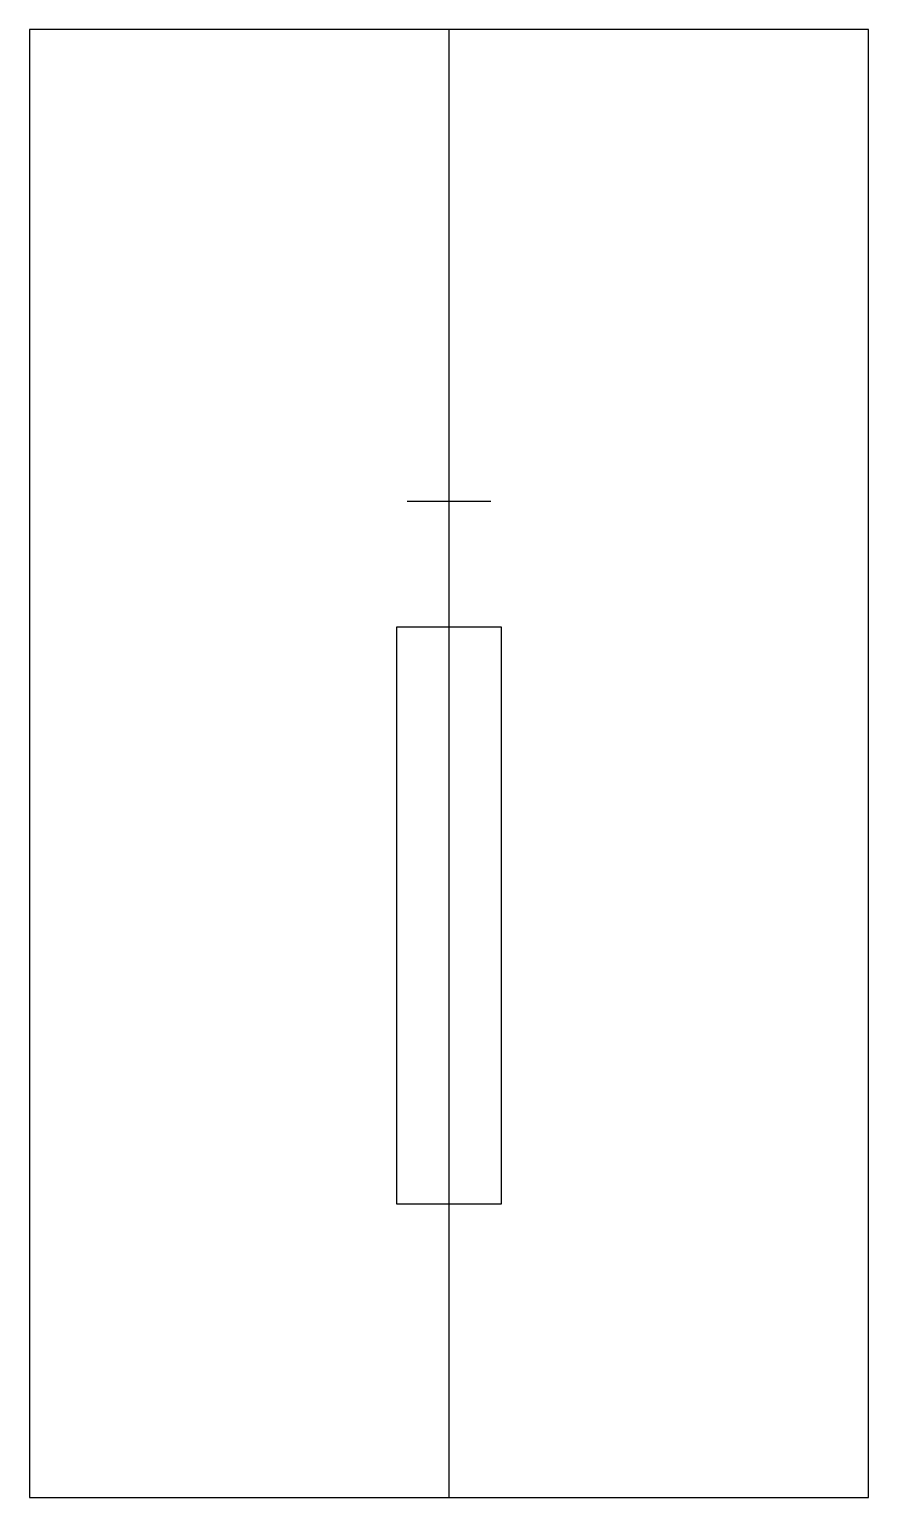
# Model space of a CAD drawing. Header units: metres. Extents: x 0 to 80, y 0 to 140.
import ezdxf

# ---------------------------------------------------------------- set-up
doc = ezdxf.new("R2010")
doc.units = ezdxf.units.M
for name, color, linetype in [('CENTER', 5, 'Continuous'), ('GUIDE', 3, 'Continuous'), ('OUTER', 7, 'Continuous')]:
    doc.layers.add(name, color=color, linetype=linetype)

msp = doc.modelspace()

# ---------------------------------------------------------------- linework, layer by layer
at = {"layer": 'CENTER'}
msp.add_line((40, 0), (40, 140), dxfattribs=at)
at = {"layer": 'GUIDE'}
for p, q in [((40, 91), (40, 99)), ((36, 95), (44, 95))]:
    msp.add_line(p, q, dxfattribs=at)
msp.add_lwpolyline([(35, 28), (45, 28), (45, 83), (35, 83), (35, 28)], dxfattribs=at)
at = {"layer": 'OUTER'}
msp.add_lwpolyline([(0, 0), (80, 0), (80, 140), (0, 140), (0, 0)], dxfattribs=at)

doc.saveas('drawing.dxf')
